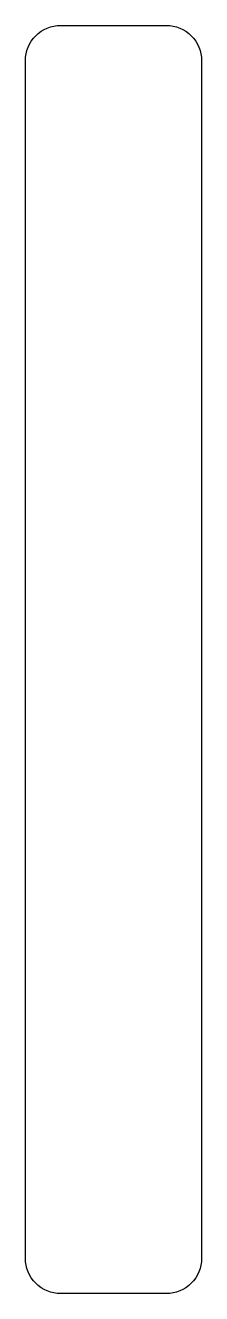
# Model space of a CAD drawing. Header units: millimetres. Extents: x 13 to 18, y -14 to 22.
import ezdxf

# ---------------------------------------------------------------- set-up
doc = ezdxf.new("R2010")
doc.units = ezdxf.units.MM
doc.layers.get('0').update_dxf_attribs({"linetype": 'CONTINUOUS'})

msp = doc.modelspace()

# ---------------------------------------------------------------- linework, layer by layer
msp.add_lwpolyline([(17, 22, -0.414214), (18, 21), (18, -13, -0.414214), (17, -14), (14, -14, -0.414214), (13, -13), (13, 21, -0.414214), (14, 22)], format="xyb", close=True)
msp.add_lwpolyline([(17, 22, -0.414214), (18, 21), (18, -13, -0.414214), (17, -14), (14, -14, -0.414214), (13, -13), (13, 21, -0.414214), (14, 22)], format="xyb", close=True)

doc.saveas('drawing.dxf')
